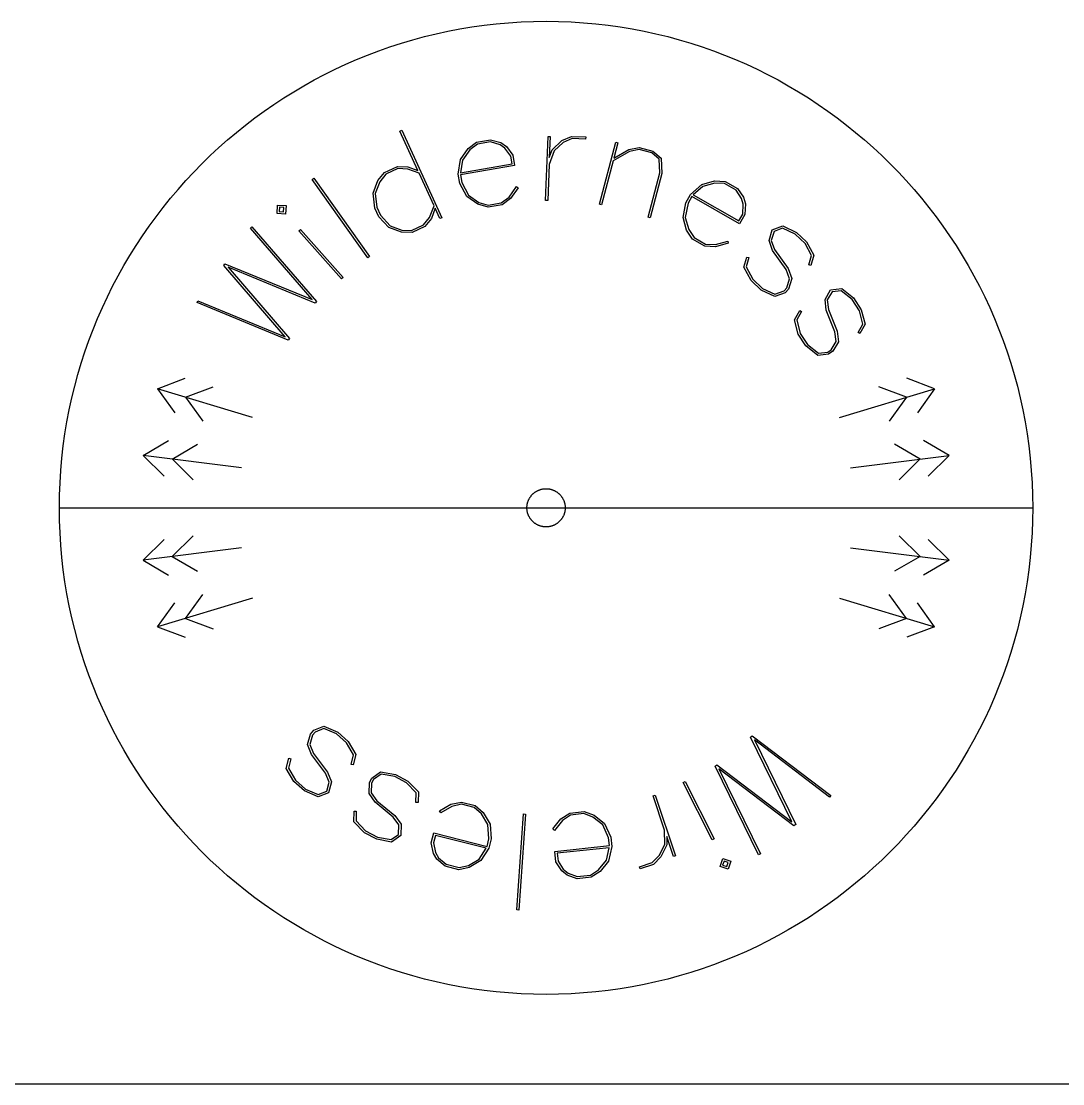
# Model space of a CAD drawing. Extents: x -395 to 418, y -217 to 240.
# Drawn here: x -296.2 to -206.4, y -217 to -125.3 of the extents above; entities that cross this region are included whole.
import ezdxf

# ---------------------------------------------------------------- set-up
doc = ezdxf.new("R2010")
doc.units = 0
doc.layers.add('DEFAULT', color=7, linetype='CONTINUOUS')

# ---------------------------------------------------------------- blocks, each defined once
blk = doc.blocks.new('BLOCK_10')
at = {"layer": 'DEFAULT', "color": 7}
blk.add_line((-395.211, -217.035), (417.789, -217.035), dxfattribs=at)

msp = doc.modelspace()

# ---------------------------------------------------------------- linework, layer by layer
at = {"layer": 'DEFAULT', "color": 5}
for p, q in [((-256.297, -125.657), (-255.242, -125.536)), ((-255.242, -125.536), (-254.179, -125.442)), ((-254.179, -125.442), (-253.109, -125.374)), ((-253.109, -125.374), (-252.031, -125.333)), ((-252.031, -125.333), (-250.947, -125.32)), ((-250.947, -125.32), (-249.863, -125.333)), ((-249.863, -125.333), (-248.786, -125.374)), ((-248.786, -125.374), (-247.716, -125.442)), ((-247.716, -125.442), (-246.653, -125.536)), ((-246.653, -125.536), (-245.598, -125.657)), ((-261.444, -126.642), (-260.433, -126.395)), ((-260.433, -126.395), (-259.412, -126.173)), ((-259.412, -126.173), (-258.382, -125.976)), ((-258.382, -125.976), (-257.344, -125.803)), ((-257.344, -125.803), (-256.297, -125.657)), ((-245.598, -125.657), (-244.551, -125.803)), ((-244.551, -125.803), (-243.513, -125.976)), ((-243.513, -125.976), (-242.483, -126.173)), ((-242.483, -126.173), (-241.462, -126.395)), ((-241.462, -126.395), (-240.451, -126.642)), ((-264.418, -127.526), (-263.437, -127.208)), ((-263.437, -127.208), (-262.445, -126.913)), ((-262.445, -126.913), (-261.444, -126.642)), ((-240.451, -126.642), (-239.449, -126.913)), ((-239.449, -126.913), (-238.458, -127.208)), ((-238.458, -127.208), (-237.477, -127.526)), ((-267.296, -128.62), (-266.348, -128.233)), ((-266.348, -128.233), (-265.388, -127.868)), ((-265.388, -127.868), (-264.418, -127.526)), ((-237.477, -127.526), (-236.506, -127.868)), ((-236.506, -127.868), (-235.547, -128.233)), ((-235.547, -128.233), (-234.599, -128.62)), ((-269.156, -129.461), (-268.232, -129.03)), ((-268.232, -129.03), (-267.296, -128.62)), ((-234.599, -128.62), (-233.663, -129.03)), ((-233.663, -129.03), (-232.739, -129.461)), ((-270.967, -130.389), (-270.068, -129.914)), ((-270.068, -129.914), (-269.156, -129.461)), ((-232.739, -129.461), (-231.827, -129.914)), ((-231.827, -129.914), (-230.928, -130.389)), ((-272.726, -131.4), (-271.853, -130.884)), ((-271.853, -130.884), (-270.967, -130.389)), ((-230.928, -130.389), (-230.042, -130.884)), ((-230.042, -130.884), (-229.169, -131.4)), ((-274.43, -132.492), (-273.585, -131.936)), ((-273.585, -131.936), (-272.726, -131.4)), ((-229.169, -131.4), (-228.31, -131.936)), ((-228.31, -131.936), (-227.465, -132.492)), ((-275.261, -133.068), (-274.43, -132.492)), ((-227.465, -132.492), (-226.634, -133.068)), ((-276.878, -134.278), (-276.077, -133.663)), ((-276.077, -133.663), (-275.261, -133.068)), ((-226.634, -133.068), (-225.818, -133.663)), ((-225.818, -133.663), (-225.017, -134.278)), ((-277.663, -134.91), (-276.878, -134.278)), ((-225.017, -134.278), (-224.231, -134.91)), ((-279.187, -136.23), (-278.433, -135.561)), ((-278.433, -135.561), (-277.663, -134.91)), ((-224.231, -134.91), (-223.462, -135.561)), ((-223.462, -135.561), (-222.708, -136.23)), ((-279.925, -136.917), (-279.187, -136.23)), ((-222.708, -136.23), (-221.97, -136.917)), ((-280.646, -137.621), (-279.925, -136.917)), ((-221.97, -136.917), (-221.249, -137.621)), ((-282.037, -139.08), (-281.35, -138.342)), ((-281.35, -138.342), (-280.646, -137.621)), ((-221.249, -137.621), (-220.545, -138.342)), ((-220.545, -138.342), (-219.858, -139.08)), ((-282.706, -139.834), (-282.037, -139.08)), ((-219.858, -139.08), (-219.189, -139.834)), ((-283.357, -140.604), (-282.706, -139.834)), ((-219.189, -139.834), (-218.538, -140.604)), ((-283.989, -141.389), (-283.357, -140.604)), ((-218.538, -140.604), (-217.905, -141.389)), ((-284.603, -142.19), (-283.989, -141.389)), ((-217.905, -141.389), (-217.291, -142.19)), ((-285.774, -143.837), (-285.199, -143.006)), ((-285.199, -143.006), (-284.603, -142.19)), ((-217.291, -142.19), (-216.696, -143.006)), ((-216.696, -143.006), (-216.12, -143.837)), ((-286.331, -144.682), (-285.774, -143.837)), ((-216.12, -143.837), (-215.564, -144.682)), ((-286.867, -145.541), (-286.331, -144.682)), ((-215.564, -144.682), (-215.028, -145.541)), ((-287.383, -146.414), (-286.867, -145.541)), ((-215.028, -145.541), (-214.512, -146.414)), ((-287.878, -147.3), (-287.383, -146.414)), ((-214.512, -146.414), (-214.017, -147.3)), ((-288.353, -148.199), (-287.878, -147.3)), ((-214.017, -147.3), (-213.542, -148.199)), ((-288.806, -149.111), (-288.353, -148.199)), ((-213.542, -148.199), (-213.089, -149.111)), ((-289.237, -150.035), (-288.806, -149.111)), ((-213.089, -149.111), (-212.658, -150.035)), ((-289.647, -150.971), (-289.237, -150.035)), ((-212.658, -150.035), (-212.248, -150.971)), ((-290.034, -151.919), (-289.647, -150.971)), ((-212.248, -150.971), (-211.861, -151.919)), ((-290.399, -152.879), (-290.034, -151.919)), ((-211.861, -151.919), (-211.496, -152.879)), ((-290.741, -153.849), (-290.399, -152.879)), ((-211.496, -152.879), (-211.154, -153.849)), ((-291.059, -154.83), (-290.741, -153.849)), ((-211.154, -153.849), (-210.836, -154.83)), ((-291.354, -155.822), (-291.059, -154.83)), ((-210.836, -154.83), (-210.541, -155.822)), ((-291.625, -156.823), (-291.354, -155.822)), ((-210.541, -155.822), (-210.27, -156.823)), ((-291.872, -157.834), (-291.625, -156.823)), ((-210.27, -156.823), (-210.023, -157.834)), ((-292.094, -158.855), (-291.872, -157.834)), ((-210.023, -157.834), (-209.801, -158.855)), ((-292.291, -159.885), (-292.094, -158.855)), ((-209.801, -158.855), (-209.603, -159.885)), ((-292.463, -160.923), (-292.291, -159.885)), ((-209.603, -159.885), (-209.431, -160.923)), ((-292.61, -161.97), (-292.463, -160.923)), ((-209.431, -160.923), (-209.285, -161.97)), ((-292.731, -163.025), (-292.61, -161.97)), ((-209.285, -161.97), (-209.164, -163.025)), ((-292.825, -164.088), (-292.731, -163.025)), ((-209.164, -163.025), (-209.07, -164.088)), ((-292.893, -165.158), (-292.825, -164.088)), ((-209.07, -164.088), (-209.002, -165.158)), ((-292.934, -166.235), (-292.893, -165.158)), ((-251.966, -166.021), (-251.935, -165.997)), ((-251.935, -165.997), (-251.903, -165.974)), ((-251.903, -165.974), (-251.87, -165.951)), ((-251.87, -165.951), (-251.837, -165.929)), ((-251.837, -165.929), (-251.803, -165.908)), ((-251.803, -165.908), (-251.769, -165.888)), ((-251.769, -165.888), (-251.734, -165.869)), ((-251.734, -165.869), (-251.699, -165.85)), ((-251.699, -165.85), (-251.663, -165.832)), ((-251.663, -165.832), (-251.626, -165.815)), ((-251.626, -165.815), (-251.59, -165.799)), ((-251.59, -165.799), (-251.552, -165.784)), ((-251.552, -165.784), (-251.515, -165.77)), ((-251.515, -165.77), (-251.477, -165.756)), ((-251.477, -165.756), (-251.438, -165.744)), ((-251.438, -165.744), (-251.399, -165.732)), ((-251.399, -165.732), (-251.36, -165.721)), ((-251.36, -165.721), (-251.32, -165.712)), ((-251.32, -165.712), (-251.28, -165.703)), ((-251.28, -165.703), (-251.239, -165.695)), ((-251.239, -165.695), (-251.199, -165.689)), ((-251.199, -165.689), (-251.158, -165.683)), ((-251.158, -165.683), (-251.116, -165.678)), ((-251.116, -165.678), (-251.074, -165.674)), ((-251.074, -165.674), (-251.032, -165.672)), ((-251.032, -165.672), (-250.99, -165.67)), ((-250.99, -165.67), (-250.947, -165.67)), ((-250.947, -165.67), (-250.905, -165.67)), ((-250.905, -165.67), (-250.862, -165.672)), ((-250.862, -165.672), (-250.82, -165.674)), ((-250.82, -165.674), (-250.779, -165.678)), ((-250.779, -165.678), (-250.737, -165.683)), ((-250.737, -165.683), (-250.696, -165.689)), ((-250.696, -165.689), (-250.655, -165.695)), ((-250.655, -165.695), (-250.615, -165.703)), ((-250.615, -165.703), (-250.575, -165.712)), ((-250.575, -165.712), (-250.535, -165.721)), ((-250.535, -165.721), (-250.496, -165.732)), ((-250.496, -165.732), (-250.457, -165.744)), ((-250.457, -165.744), (-250.418, -165.756)), ((-250.418, -165.756), (-250.38, -165.77)), ((-250.38, -165.77), (-250.342, -165.784)), ((-250.342, -165.784), (-250.305, -165.799)), ((-250.305, -165.799), (-250.268, -165.815)), ((-250.268, -165.815), (-250.232, -165.832)), ((-250.232, -165.832), (-250.196, -165.85)), ((-250.196, -165.85), (-250.161, -165.869)), ((-250.161, -165.869), (-250.126, -165.888)), ((-250.126, -165.888), (-250.092, -165.908)), ((-250.092, -165.908), (-250.058, -165.929)), ((-250.058, -165.929), (-250.025, -165.951)), ((-250.025, -165.951), (-249.992, -165.974)), ((-249.992, -165.974), (-249.96, -165.997)), ((-249.96, -165.997), (-249.929, -166.021)), ((-209.002, -165.158), (-208.961, -166.235)), ((-292.947, -167.32), (-292.934, -166.235)), ((-252.555, -166.947), (-252.545, -166.907)), ((-252.545, -166.907), (-252.535, -166.868)), ((-252.535, -166.868), (-252.523, -166.829)), ((-252.523, -166.829), (-252.511, -166.79)), ((-252.511, -166.79), (-252.497, -166.752)), ((-252.497, -166.752), (-252.483, -166.715)), ((-252.483, -166.715), (-252.468, -166.677)), ((-252.468, -166.677), (-252.452, -166.64)), ((-252.452, -166.64), (-252.435, -166.604)), ((-252.435, -166.604), (-252.417, -166.568)), ((-252.417, -166.568), (-252.398, -166.533)), ((-252.398, -166.533), (-252.379, -166.498)), ((-252.379, -166.498), (-252.359, -166.464)), ((-252.359, -166.464), (-252.337, -166.43)), ((-252.337, -166.43), (-252.316, -166.397)), ((-252.316, -166.397), (-252.293, -166.364)), ((-252.293, -166.364), (-252.27, -166.332)), ((-252.27, -166.332), (-252.245, -166.301)), ((-252.245, -166.301), (-252.221, -166.27)), ((-252.221, -166.27), (-252.195, -166.24)), ((-252.195, -166.24), (-252.169, -166.21)), ((-252.169, -166.21), (-252.142, -166.181)), ((-252.142, -166.181), (-252.114, -166.153)), ((-252.114, -166.153), (-252.086, -166.125)), ((-252.086, -166.125), (-252.057, -166.098)), ((-252.057, -166.098), (-252.027, -166.072)), ((-252.027, -166.072), (-251.997, -166.046)), ((-251.997, -166.046), (-251.966, -166.021)), ((-249.929, -166.021), (-249.898, -166.046)), ((-249.898, -166.046), (-249.868, -166.072)), ((-249.868, -166.072), (-249.838, -166.098)), ((-249.838, -166.098), (-249.809, -166.125)), ((-249.809, -166.125), (-249.781, -166.153)), ((-249.781, -166.153), (-249.753, -166.181)), ((-249.753, -166.181), (-249.726, -166.21)), ((-249.726, -166.21), (-249.7, -166.24)), ((-249.7, -166.24), (-249.674, -166.27)), ((-249.674, -166.27), (-249.649, -166.301)), ((-249.649, -166.301), (-249.625, -166.332)), ((-249.625, -166.332), (-249.602, -166.364)), ((-249.602, -166.364), (-249.579, -166.397)), ((-249.579, -166.397), (-249.557, -166.43)), ((-249.557, -166.43), (-249.536, -166.464)), ((-249.536, -166.464), (-249.516, -166.498)), ((-249.516, -166.498), (-249.497, -166.533)), ((-249.497, -166.533), (-249.478, -166.568)), ((-249.478, -166.568), (-249.46, -166.604)), ((-249.46, -166.604), (-249.443, -166.64)), ((-249.443, -166.64), (-249.427, -166.677)), ((-249.427, -166.677), (-249.412, -166.715)), ((-249.412, -166.715), (-249.398, -166.752)), ((-249.398, -166.752), (-249.384, -166.79)), ((-249.384, -166.79), (-249.372, -166.829)), ((-249.372, -166.829), (-249.36, -166.868)), ((-249.36, -166.868), (-249.349, -166.907)), ((-249.349, -166.907), (-249.34, -166.947)), ((-208.961, -166.235), (-208.947, -167.32)), ((-292.947, -167.32), (-208.947, -167.32)), ((-292.934, -168.404), (-292.947, -167.32)), ((-252.597, -167.277), (-252.595, -167.235)), ((-252.597, -167.32), (-252.597, -167.277)), ((-252.597, -167.362), (-252.597, -167.32)), ((-252.595, -167.404), (-252.597, -167.362)), ((-252.595, -167.235), (-252.593, -167.193)), ((-252.593, -167.446), (-252.595, -167.404)), ((-252.593, -167.193), (-252.589, -167.151)), ((-252.589, -167.488), (-252.593, -167.446)), ((-252.589, -167.151), (-252.584, -167.109)), ((-252.584, -167.53), (-252.589, -167.488)), ((-252.584, -167.109), (-252.578, -167.068)), ((-252.578, -167.571), (-252.584, -167.53)), ((-252.578, -167.068), (-252.572, -167.027)), ((-252.572, -167.612), (-252.578, -167.571)), ((-252.572, -167.027), (-252.564, -166.987)), ((-252.564, -167.652), (-252.572, -167.612)), ((-252.564, -166.987), (-252.555, -166.947)), ((-252.555, -167.692), (-252.564, -167.652)), ((-252.545, -167.732), (-252.555, -167.692)), ((-252.535, -167.771), (-252.545, -167.732)), ((-252.523, -167.81), (-252.535, -167.771)), ((-252.511, -167.849), (-252.523, -167.81)), ((-249.372, -167.81), (-249.384, -167.849)), ((-249.36, -167.771), (-249.372, -167.81)), ((-249.349, -167.732), (-249.36, -167.771)), ((-249.34, -167.692), (-249.349, -167.732)), ((-249.34, -166.947), (-249.331, -166.987)), ((-249.331, -167.652), (-249.34, -167.692)), ((-249.331, -166.987), (-249.323, -167.027)), ((-249.323, -167.612), (-249.331, -167.652)), ((-249.323, -167.027), (-249.316, -167.068)), ((-249.316, -167.571), (-249.323, -167.612)), ((-249.316, -167.068), (-249.311, -167.109)), ((-249.311, -167.53), (-249.316, -167.571)), ((-249.311, -167.109), (-249.306, -167.151)), ((-249.306, -167.488), (-249.311, -167.53)), ((-249.306, -167.151), (-249.302, -167.193)), ((-249.302, -167.446), (-249.306, -167.488)), ((-249.302, -167.193), (-249.3, -167.235)), ((-249.3, -167.404), (-249.302, -167.446)), ((-249.3, -167.235), (-249.298, -167.277)), ((-249.298, -167.362), (-249.3, -167.404)), ((-249.298, -167.277), (-249.297, -167.32)), ((-249.297, -167.32), (-249.298, -167.362)), ((-208.947, -167.32), (-208.961, -168.404)), ((-292.893, -169.481), (-292.934, -168.404)), ((-252.497, -167.887), (-252.511, -167.849)), ((-252.483, -167.925), (-252.497, -167.887)), ((-252.468, -167.962), (-252.483, -167.925)), ((-252.452, -167.999), (-252.468, -167.962)), ((-252.435, -168.035), (-252.452, -167.999)), ((-252.417, -168.071), (-252.435, -168.035)), ((-252.398, -168.106), (-252.417, -168.071)), ((-252.379, -168.141), (-252.398, -168.106)), ((-252.359, -168.175), (-252.379, -168.141)), ((-252.337, -168.209), (-252.359, -168.175)), ((-252.316, -168.242), (-252.337, -168.209)), ((-252.293, -168.275), (-252.316, -168.242)), ((-252.27, -168.307), (-252.293, -168.275)), ((-252.245, -168.338), (-252.27, -168.307)), ((-252.221, -168.369), (-252.245, -168.338)), ((-252.195, -168.399), (-252.221, -168.369)), ((-252.169, -168.429), (-252.195, -168.399)), ((-252.142, -168.458), (-252.169, -168.429)), ((-252.114, -168.486), (-252.142, -168.458)), ((-252.086, -168.514), (-252.114, -168.486)), ((-252.057, -168.541), (-252.086, -168.514)), ((-252.027, -168.567), (-252.057, -168.541)), ((-251.997, -168.593), (-252.027, -168.567)), ((-251.966, -168.618), (-251.997, -168.593)), ((-251.935, -168.642), (-251.966, -168.618)), ((-251.903, -168.665), (-251.935, -168.642)), ((-251.87, -168.688), (-251.903, -168.665)), ((-251.837, -168.71), (-251.87, -168.688)), ((-251.803, -168.731), (-251.837, -168.71)), ((-251.769, -168.751), (-251.803, -168.731)), ((-251.734, -168.77), (-251.769, -168.751)), ((-250.126, -168.751), (-250.161, -168.77)), ((-250.092, -168.731), (-250.126, -168.751)), ((-250.058, -168.71), (-250.092, -168.731)), ((-250.025, -168.688), (-250.058, -168.71)), ((-249.992, -168.665), (-250.025, -168.688)), ((-249.96, -168.642), (-249.992, -168.665)), ((-249.929, -168.618), (-249.96, -168.642)), ((-249.898, -168.593), (-249.929, -168.618)), ((-249.868, -168.567), (-249.898, -168.593)), ((-249.838, -168.541), (-249.868, -168.567)), ((-249.809, -168.514), (-249.838, -168.541)), ((-249.781, -168.486), (-249.809, -168.514)), ((-249.753, -168.458), (-249.781, -168.486)), ((-249.726, -168.429), (-249.753, -168.458)), ((-249.7, -168.399), (-249.726, -168.429)), ((-249.674, -168.369), (-249.7, -168.399)), ((-249.649, -168.338), (-249.674, -168.369)), ((-249.625, -168.307), (-249.649, -168.338)), ((-249.602, -168.275), (-249.625, -168.307)), ((-249.579, -168.242), (-249.602, -168.275)), ((-249.557, -168.209), (-249.579, -168.242)), ((-249.536, -168.175), (-249.557, -168.209)), ((-249.516, -168.141), (-249.536, -168.175)), ((-249.497, -168.106), (-249.516, -168.141)), ((-249.478, -168.071), (-249.497, -168.106)), ((-249.46, -168.035), (-249.478, -168.071)), ((-249.443, -167.999), (-249.46, -168.035)), ((-249.427, -167.962), (-249.443, -167.999)), ((-249.412, -167.925), (-249.427, -167.962)), ((-249.398, -167.887), (-249.412, -167.925)), ((-249.384, -167.849), (-249.398, -167.887)), ((-208.961, -168.404), (-209.002, -169.481)), ((-292.825, -170.551), (-292.893, -169.481)), ((-251.699, -168.789), (-251.734, -168.77)), ((-251.663, -168.807), (-251.699, -168.789)), ((-251.626, -168.824), (-251.663, -168.807)), ((-251.59, -168.84), (-251.626, -168.824)), ((-251.552, -168.855), (-251.59, -168.84)), ((-251.515, -168.869), (-251.552, -168.855)), ((-251.477, -168.883), (-251.515, -168.869)), ((-251.438, -168.895), (-251.477, -168.883)), ((-251.399, -168.907), (-251.438, -168.895)), ((-251.36, -168.918), (-251.399, -168.907)), ((-251.32, -168.927), (-251.36, -168.918)), ((-251.28, -168.936), (-251.32, -168.927)), ((-251.239, -168.944), (-251.28, -168.936)), ((-251.199, -168.951), (-251.239, -168.944)), ((-251.158, -168.956), (-251.199, -168.951)), ((-251.116, -168.961), (-251.158, -168.956)), ((-251.074, -168.965), (-251.116, -168.961)), ((-251.032, -168.967), (-251.074, -168.965)), ((-250.99, -168.969), (-251.032, -168.967)), ((-250.947, -168.97), (-250.99, -168.969)), ((-250.905, -168.969), (-250.947, -168.97)), ((-250.862, -168.967), (-250.905, -168.969)), ((-250.82, -168.965), (-250.862, -168.967)), ((-250.779, -168.961), (-250.82, -168.965)), ((-250.737, -168.956), (-250.779, -168.961)), ((-250.696, -168.951), (-250.737, -168.956)), ((-250.655, -168.944), (-250.696, -168.951)), ((-250.615, -168.936), (-250.655, -168.944)), ((-250.575, -168.927), (-250.615, -168.936)), ((-250.535, -168.918), (-250.575, -168.927)), ((-250.496, -168.907), (-250.535, -168.918)), ((-250.457, -168.895), (-250.496, -168.907)), ((-250.418, -168.883), (-250.457, -168.895)), ((-250.38, -168.869), (-250.418, -168.883)), ((-250.342, -168.855), (-250.38, -168.869)), ((-250.305, -168.84), (-250.342, -168.855)), ((-250.268, -168.824), (-250.305, -168.84)), ((-250.232, -168.807), (-250.268, -168.824)), ((-250.196, -168.789), (-250.232, -168.807)), ((-250.161, -168.77), (-250.196, -168.789)), ((-209.002, -169.481), (-209.07, -170.551)), ((-292.731, -171.614), (-292.825, -170.551)), ((-209.07, -170.551), (-209.164, -171.614)), ((-292.61, -172.669), (-292.731, -171.614)), ((-209.164, -171.614), (-209.285, -172.669)), ((-292.463, -173.716), (-292.61, -172.669)), ((-209.285, -172.669), (-209.431, -173.716)), ((-292.291, -174.754), (-292.463, -173.716)), ((-209.431, -173.716), (-209.603, -174.754)), ((-292.094, -175.784), (-292.291, -174.754)), ((-209.603, -174.754), (-209.801, -175.784)), ((-291.872, -176.805), (-292.094, -175.784)), ((-209.801, -175.784), (-210.023, -176.805)), ((-291.625, -177.816), (-291.872, -176.805)), ((-210.023, -176.805), (-210.27, -177.816)), ((-291.354, -178.818), (-291.625, -177.816)), ((-210.27, -177.816), (-210.541, -178.818)), ((-291.059, -179.809), (-291.354, -178.818)), ((-210.541, -178.818), (-210.836, -179.809)), ((-290.741, -180.79), (-291.059, -179.809)), ((-210.836, -179.809), (-211.154, -180.79)), ((-290.399, -181.761), (-290.741, -180.79)), ((-211.154, -180.79), (-211.496, -181.761)), ((-290.034, -182.72), (-290.399, -181.761)), ((-211.496, -181.761), (-211.861, -182.72)), ((-289.647, -183.668), (-290.034, -182.72)), ((-211.861, -182.72), (-212.248, -183.668)), ((-289.237, -184.604), (-289.647, -183.668)), ((-212.248, -183.668), (-212.658, -184.604)), ((-288.806, -185.528), (-289.237, -184.604)), ((-212.658, -184.604), (-213.089, -185.528)), ((-288.353, -186.44), (-288.806, -185.528)), ((-213.089, -185.528), (-213.542, -186.44)), ((-287.878, -187.339), (-288.353, -186.44)), ((-213.542, -186.44), (-214.017, -187.339)), ((-287.383, -188.225), (-287.878, -187.339)), ((-214.017, -187.339), (-214.512, -188.225)), ((-286.867, -189.098), (-287.383, -188.225)), ((-214.512, -188.225), (-215.028, -189.098)), ((-286.331, -189.957), (-286.867, -189.098)), ((-215.028, -189.098), (-215.564, -189.957)), ((-285.774, -190.802), (-286.331, -189.957)), ((-215.564, -189.957), (-216.12, -190.802)), ((-285.199, -191.633), (-285.774, -190.802)), ((-284.603, -192.449), (-285.199, -191.633)), ((-216.696, -191.633), (-217.291, -192.449)), ((-216.12, -190.802), (-216.696, -191.633)), ((-283.989, -193.25), (-284.603, -192.449)), ((-217.291, -192.449), (-217.905, -193.25)), ((-283.357, -194.035), (-283.989, -193.25)), ((-217.905, -193.25), (-218.538, -194.035)), ((-282.706, -194.805), (-283.357, -194.035)), ((-218.538, -194.035), (-219.189, -194.805)), ((-282.037, -195.559), (-282.706, -194.805)), ((-219.189, -194.805), (-219.858, -195.559)), ((-281.35, -196.297), (-282.037, -195.559)), ((-219.858, -195.559), (-220.545, -196.297)), ((-280.646, -197.018), (-281.35, -196.297)), ((-279.925, -197.722), (-280.646, -197.018)), ((-221.249, -197.018), (-221.97, -197.722)), ((-220.545, -196.297), (-221.249, -197.018)), ((-279.187, -198.409), (-279.925, -197.722)), ((-221.97, -197.722), (-222.708, -198.409)), ((-278.433, -199.078), (-279.187, -198.409)), ((-222.708, -198.409), (-223.462, -199.078)), ((-277.663, -199.729), (-278.433, -199.078)), ((-276.878, -200.362), (-277.663, -199.729)), ((-224.231, -199.729), (-225.017, -200.362)), ((-223.462, -199.078), (-224.231, -199.729)), ((-276.077, -200.976), (-276.878, -200.362)), ((-225.017, -200.362), (-225.818, -200.976)), ((-275.261, -201.571), (-276.077, -200.976)), ((-274.43, -202.147), (-275.261, -201.571)), ((-226.634, -201.571), (-227.465, -202.147)), ((-225.818, -200.976), (-226.634, -201.571)), ((-273.585, -202.703), (-274.43, -202.147)), ((-227.465, -202.147), (-228.31, -202.703)), ((-272.726, -203.239), (-273.585, -202.703)), ((-271.853, -203.755), (-272.726, -203.239)), ((-229.169, -203.239), (-230.042, -203.755)), ((-228.31, -202.703), (-229.169, -203.239)), ((-270.967, -204.25), (-271.853, -203.755)), ((-270.068, -204.725), (-270.967, -204.25)), ((-230.928, -204.25), (-231.827, -204.725)), ((-230.042, -203.755), (-230.928, -204.25)), ((-269.156, -205.178), (-270.068, -204.725)), ((-268.232, -205.609), (-269.156, -205.178)), ((-232.739, -205.178), (-233.663, -205.609)), ((-231.827, -204.725), (-232.739, -205.178)), ((-267.296, -206.019), (-268.232, -205.609)), ((-266.348, -206.406), (-267.296, -206.019)), ((-234.599, -206.019), (-235.547, -206.406)), ((-233.663, -205.609), (-234.599, -206.019)), ((-265.388, -206.771), (-266.348, -206.406)), ((-264.418, -207.113), (-265.388, -206.771)), ((-263.437, -207.431), (-264.418, -207.113)), ((-237.477, -207.113), (-238.458, -207.431)), ((-236.506, -206.771), (-237.477, -207.113)), ((-235.547, -206.406), (-236.506, -206.771)), ((-262.445, -207.726), (-263.437, -207.431)), ((-261.444, -207.997), (-262.445, -207.726)), ((-260.433, -208.244), (-261.444, -207.997)), ((-240.451, -207.997), (-241.462, -208.244)), ((-239.449, -207.726), (-240.451, -207.997)), ((-238.458, -207.431), (-239.449, -207.726)), ((-259.412, -208.466), (-260.433, -208.244)), ((-258.382, -208.664), (-259.412, -208.466)), ((-257.344, -208.836), (-258.382, -208.664)), ((-256.297, -208.982), (-257.344, -208.836)), ((-255.242, -209.103), (-256.297, -208.982)), ((-254.179, -209.197), (-255.242, -209.103)), ((-246.653, -209.103), (-247.716, -209.197)), ((-245.598, -208.982), (-246.653, -209.103)), ((-244.551, -208.836), (-245.598, -208.982)), ((-243.513, -208.664), (-244.551, -208.836)), ((-242.483, -208.466), (-243.513, -208.664)), ((-241.462, -208.244), (-242.483, -208.466)), ((-253.109, -209.265), (-254.179, -209.197)), ((-252.031, -209.306), (-253.109, -209.265)), ((-250.947, -209.32), (-252.031, -209.306)), ((-249.863, -209.306), (-250.947, -209.32)), ((-248.786, -209.265), (-249.863, -209.306)), ((-247.716, -209.197), (-248.786, -209.265))]:
    msp.add_line(p, q, dxfattribs=at)
at = {"layer": 'DEFAULT', "color": 1}
for p, q in [((-263.563, -134.81), (-263.397, -134.734)), ((-262.004, -138.207), (-263.563, -134.81)), ((-263.397, -134.734), (-259.935, -142.279)), ((-256.938, -135.755), (-255.728, -135.543)), ((-255.738, -135.729), (-256.878, -135.929)), ((-254.92, -135.983), (-255.738, -135.729)), ((-255.728, -135.543), (-254.849, -135.797)), ((-250.989, -140.797), (-250.779, -135.267)), ((-250.779, -135.267), (-250.598, -135.274)), ((-250.598, -135.274), (-250.667, -137.092)), ((-250.421, -136.422), (-249.574, -135.627)), ((-249.574, -135.627), (-248.738, -135.256)), ((-248.703, -135.44), (-249.466, -135.79)), ((-248.738, -135.256), (-247.526, -135.302)), ((-247.533, -135.484), (-248.703, -135.44)), ((-247.526, -135.302), (-247.533, -135.484)), ((-258.339, -137.248), (-257.683, -136.294)), ((-257.539, -136.428), (-258.171, -137.307)), ((-257.683, -136.294), (-256.938, -135.755)), ((-256.878, -135.929), (-257.539, -136.428)), ((-254.492, -136.283), (-254.92, -135.983)), ((-254.849, -135.797), (-254.364, -136.137)), ((-253.991, -136.959), (-254.492, -136.283)), ((-254.364, -136.137), (-253.82, -136.881)), ((-250.261, -136.514), (-250.689, -137.679)), ((-250.667, -137.092), (-250.421, -136.422)), ((-249.466, -135.79), (-250.261, -136.514)), ((-246.338, -141.119), (-244.919, -135.769)), ((-243.747, -136.569), (-245.158, -137.379)), ((-244.743, -135.816), (-245.094, -137.137)), ((-245.094, -137.137), (-243.817, -136.387)), ((-244.919, -135.769), (-244.743, -135.816)), ((-243.817, -136.387), (-242.92, -136.208)), ((-242.926, -136.395), (-243.747, -136.569)), ((-241.814, -136.69), (-242.926, -136.395)), ((-242.92, -136.208), (-241.726, -136.525)), ((-241.726, -136.525), (-241.017, -137.141)), ((-258.53, -138.519), (-258.339, -137.248)), ((-258.171, -137.307), (-258.332, -138.406)), ((-253.874, -137.624), (-253.991, -136.959)), ((-253.82, -136.881), (-253.664, -137.772)), ((-245.158, -137.379), (-246.162, -141.165)), ((-241.199, -137.238), (-241.814, -136.69)), ((-241.121, -138.414), (-241.199, -137.238)), ((-241.017, -137.141), (-240.942, -138.449)), ((-265.479, -139.08), (-264.895, -138.369)), ((-264.895, -138.369), (-263.778, -137.856)), ((-263.741, -138.039), (-264.778, -138.516)), ((-263.778, -137.856), (-262.864, -137.88)), ((-262.885, -138.078), (-263.741, -138.039)), ((-261.899, -138.435), (-262.885, -138.078)), ((-262.864, -137.88), (-262.004, -138.207)), ((-260.612, -141.239), (-261.899, -138.435)), ((-253.664, -137.772), (-258.333, -138.59)), ((-258.332, -138.406), (-253.874, -137.624)), ((-250.689, -137.679), (-250.807, -140.804)), ((-242.134, -142.234), (-241.121, -138.414)), ((-240.942, -138.449), (-241.959, -142.28)), ((-271.136, -138.969), (-270.988, -138.863)), ((-266.334, -145.74), (-271.136, -138.969)), ((-270.988, -138.863), (-266.186, -145.635)), ((-265.871, -140.169), (-265.479, -139.08)), ((-265.305, -139.179), (-265.695, -140.182)), ((-264.778, -138.516), (-265.305, -139.179)), ((-258.389, -139.322), (-258.53, -138.519)), ((-257.777, -140.452), (-258.389, -139.322)), ((-258.333, -138.59), (-258.218, -139.245)), ((-258.218, -139.245), (-257.631, -140.339)), ((-237.515, -139.418), (-236.402, -139.099)), ((-236.376, -139.293), (-237.422, -139.57)), ((-236.402, -139.099), (-235.485, -139.156)), ((-235.549, -139.329), (-236.376, -139.293)), ((-234.542, -139.9), (-235.549, -139.329)), ((-235.485, -139.156), (-234.415, -139.763)), ((-265.733, -141.446), (-265.871, -140.169)), ((-265.695, -140.182), (-265.564, -141.379)), ((-254.139, -140.491), (-253.508, -139.586)), ((-253.348, -139.697), (-254.003, -140.624)), ((-253.508, -139.586), (-253.348, -139.697)), ((-238.873, -140.986), (-238.471, -140.277)), ((-238.471, -140.277), (-237.515, -139.418)), ((-237.422, -139.57), (-238.246, -140.316)), ((-238.246, -140.316), (-234.309, -142.548)), ((-234.072, -140.616), (-234.542, -139.9)), ((-234.415, -139.763), (-233.899, -140.518)), ((-274.161, -141.921), (-274.118, -141.189)), ((-274.118, -141.189), (-273.386, -141.233)), ((-273.386, -141.233), (-273.43, -141.964)), ((-260.996, -142.254), (-260.612, -141.239)), ((-256.837, -141.121), (-257.777, -140.452)), ((-257.631, -140.339), (-256.738, -140.954)), ((-255.952, -141.38), (-256.837, -141.121)), ((-256.738, -140.954), (-255.942, -141.193)), ((-254.741, -141.167), (-255.952, -141.38)), ((-255.942, -141.193), (-254.817, -140.996)), ((-254.817, -140.996), (-254.139, -140.491)), ((-254.003, -140.624), (-254.741, -141.167)), ((-250.807, -140.804), (-250.989, -140.797)), ((-246.162, -141.165), (-246.338, -141.119)), ((-239.119, -142.247), (-238.873, -140.986)), ((-238.692, -141.036), (-238.935, -142.252)), ((-238.364, -140.457), (-238.692, -141.036)), ((-234.241, -142.796), (-238.364, -140.457)), ((-233.933, -141.12), (-234.072, -140.616)), ((-233.976, -141.96), (-233.933, -141.12)), ((-233.899, -140.518), (-233.742, -141.089)), ((-233.742, -141.089), (-233.795, -142.009)), ((-273.43, -141.964), (-274.161, -141.921)), ((-273.952, -141.376), (-273.975, -141.756)), ((-273.975, -141.756), (-273.595, -141.779)), ((-273.572, -141.398), (-273.952, -141.376)), ((-273.595, -141.779), (-273.572, -141.398)), ((-265.393, -142.188), (-265.733, -141.446)), ((-265.564, -141.379), (-265.247, -142.07)), ((-265.247, -142.07), (-264.402, -142.979)), ((-260.507, -141.468), (-260.82, -142.334)), ((-260.101, -142.355), (-260.507, -141.468)), ((-234.309, -142.548), (-233.976, -141.96)), ((-233.795, -142.009), (-234.241, -142.796)), ((-276.468, -143.177), (-276.329, -143.059)), ((-276.329, -143.059), (-270.771, -149.504)), ((-264.514, -143.125), (-265.393, -142.188)), ((-264.402, -142.979), (-263.381, -143.348)), ((-262.551, -143.376), (-261.522, -142.904)), ((-261.396, -143.047), (-262.513, -143.559)), ((-261.522, -142.904), (-260.996, -142.254)), ((-260.82, -142.334), (-261.396, -143.047)), ((-259.935, -142.279), (-260.101, -142.355)), ((-241.959, -142.28), (-242.134, -142.234)), ((-238.82, -143.361), (-239.119, -142.247)), ((-238.935, -142.252), (-238.637, -143.296)), ((-231.429, -143.323), (-230.519, -142.984)), ((-230.519, -142.984), (-229.341, -143.542)), ((-271.145, -149.35), (-276.468, -143.177)), ((-272.271, -143.412), (-272.134, -143.291)), ((-268.597, -147.551), (-272.271, -143.412)), ((-272.134, -143.291), (-268.461, -147.43)), ((-263.435, -143.533), (-264.514, -143.125)), ((-262.513, -143.559), (-263.435, -143.533)), ((-263.381, -143.348), (-262.551, -143.376)), ((-238.302, -144.124), (-238.82, -143.361)), ((-238.637, -143.296), (-238.175, -143.987)), ((-238.175, -143.987), (-237.182, -144.55)), ((-231.707, -144.244), (-231.429, -143.323)), ((-231.275, -143.461), (-231.515, -144.238)), ((-230.531, -143.195), (-231.275, -143.461)), ((-229.444, -143.695), (-230.531, -143.195)), ((-228.595, -144.496), (-229.444, -143.695)), ((-229.341, -143.542), (-228.462, -144.371)), ((-237.232, -144.73), (-238.302, -144.124)), ((-236.317, -144.781), (-237.232, -144.73)), ((-237.182, -144.55), (-236.337, -144.592)), ((-236.337, -144.592), (-235.274, -144.294)), ((-235.222, -144.482), (-236.317, -144.781)), ((-235.274, -144.294), (-235.222, -144.482)), ((-231.397, -145.112), (-231.707, -144.244)), ((-231.515, -144.238), (-231.223, -145.024)), ((-228.043, -145.547), (-228.595, -144.496)), ((-228.462, -144.371), (-227.832, -145.518)), ((-266.186, -145.635), (-266.334, -145.74)), ((-233.881, -146.549), (-233.614, -145.672)), ((-233.442, -145.711), (-233.68, -146.514)), ((-233.614, -145.672), (-233.442, -145.711)), ((-230.228, -146.752), (-231.397, -145.112)), ((-231.223, -145.024), (-230.053, -146.665)), ((-228.269, -146.357), (-228.043, -145.547)), ((-227.832, -145.518), (-228.099, -146.403)), ((-278.767, -146.398), (-278.657, -146.246)), ((-273.456, -152.55), (-278.767, -146.398)), ((-278.657, -146.246), (-271.145, -149.35)), ((-270.881, -149.656), (-278.395, -146.551)), ((-278.395, -146.551), (-273.082, -152.705)), ((-233.259, -147.697), (-233.881, -146.549)), ((-233.68, -146.514), (-233.113, -147.585)), ((-230.053, -146.665), (-229.738, -147.538)), ((-228.099, -146.403), (-228.269, -146.357)), ((-268.461, -147.43), (-268.597, -147.551)), ((-233.113, -147.585), (-232.271, -148.379)), ((-229.937, -147.542), (-230.228, -146.752)), ((-230.175, -148.339), (-229.937, -147.542)), ((-229.738, -147.538), (-230.012, -148.432)), ((-232.38, -148.526), (-233.259, -147.697)), ((-231.194, -149.083), (-232.38, -148.526)), ((-232.271, -148.379), (-231.191, -148.874)), ((-230.413, -148.593), (-230.175, -148.339)), ((-230.012, -148.432), (-230.315, -148.753)), ((-226.871, -149.341), (-226.388, -148.51)), ((-226.388, -148.51), (-225.424, -148.391)), ((-225.424, -148.391), (-224.407, -149.207)), ((-281.059, -149.611), (-280.994, -149.447)), ((-280.994, -149.447), (-273.456, -152.55)), ((-230.315, -148.753), (-231.194, -149.083)), ((-231.191, -148.874), (-230.413, -148.593)), ((-226.77, -150.258), (-226.871, -149.341)), ((-226.27, -148.68), (-226.683, -149.381)), ((-226.683, -149.381), (-226.581, -150.212)), ((-225.484, -148.594), (-226.27, -148.68)), ((-224.543, -149.332), (-225.484, -148.594)), ((-223.902, -150.307), (-224.543, -149.332)), ((-224.407, -149.207), (-223.744, -150.216)), ((-273.191, -152.857), (-281.059, -149.611)), ((-270.771, -149.504), (-270.881, -149.656)), ((-229.52, -151.081), (-229.058, -150.289)), ((-228.899, -150.367), (-229.317, -151.093)), ((-229.058, -150.289), (-228.899, -150.367)), ((-226.013, -152.124), (-226.77, -150.258)), ((-226.581, -150.212), (-225.823, -152.08)), ((-223.608, -151.458), (-223.902, -150.307)), ((-223.744, -150.216), (-223.397, -151.478)), ((-229.181, -152.341), (-229.52, -151.081)), ((-229.317, -151.093), (-229.012, -152.266)), ((-225.913, -152.96), (-226.013, -152.124)), ((-225.823, -152.08), (-225.719, -153.002)), ((-224.016, -152.194), (-223.608, -151.458)), ((-223.861, -152.278), (-224.016, -152.194)), ((-223.397, -151.478), (-223.861, -152.278)), ((-273.082, -152.705), (-273.191, -152.857)), ((-228.518, -153.351), (-229.181, -152.341)), ((-229.012, -152.266), (-228.377, -153.234)), ((-226.329, -153.681), (-225.913, -152.96)), ((-225.719, -153.002), (-226.192, -153.808)), ((-227.493, -154.168), (-228.518, -153.351)), ((-228.377, -153.234), (-227.442, -153.965)), ((-226.561, -154.051), (-227.493, -154.168)), ((-227.442, -153.965), (-226.62, -153.871)), ((-226.62, -153.871), (-226.329, -153.681)), ((-226.192, -153.808), (-226.561, -154.051)), ((-284.481, -157.039), (-282.091, -156.14)), ((-217.414, -157.039), (-219.804, -156.14)), ((-284.481, -157.039), (-282.991, -159.113)), ((-276.278, -159.523), (-284.481, -157.039)), ((-282.066, -157.779), (-279.676, -156.88)), ((-225.617, -159.523), (-217.414, -157.039)), ((-219.829, -157.779), (-222.219, -156.88)), ((-217.414, -157.039), (-218.904, -159.113)), ((-282.061, -157.763), (-280.571, -159.837)), ((-219.834, -157.763), (-221.324, -159.837)), ((-285.728, -162.798), (-283.523, -161.511)), ((-283.224, -163.124), (-281.018, -161.837)), ((-218.671, -163.124), (-220.877, -161.837)), ((-216.166, -162.798), (-218.372, -161.511)), ((-277.226, -163.873), (-285.728, -162.798)), ((-285.728, -162.798), (-283.913, -164.593)), ((-283.221, -163.106), (-281.406, -164.902)), ((-224.669, -163.873), (-216.166, -162.798)), ((-218.673, -163.106), (-220.489, -164.902)), ((-216.166, -162.798), (-217.982, -164.593)), ((-285.728, -171.841), (-283.913, -170.046)), ((-283.221, -171.533), (-281.406, -169.737)), ((-218.673, -171.533), (-220.489, -169.737)), ((-216.166, -171.841), (-217.982, -170.046)), ((-277.226, -170.766), (-285.728, -171.841)), ((-224.669, -170.766), (-216.166, -171.841)), ((-285.728, -171.841), (-283.523, -173.128)), ((-283.224, -171.515), (-281.018, -172.802)), ((-218.671, -171.515), (-220.877, -172.802)), ((-216.166, -171.841), (-218.372, -173.128)), ((-276.278, -175.116), (-284.481, -177.6)), ((-282.061, -176.876), (-280.571, -174.802)), ((-225.617, -175.116), (-217.414, -177.6)), ((-219.834, -176.876), (-221.324, -174.802)), ((-284.481, -177.6), (-282.991, -175.526)), ((-217.414, -177.6), (-218.904, -175.526)), ((-282.066, -176.86), (-279.676, -177.759)), ((-219.829, -176.86), (-222.219, -177.759)), ((-284.481, -177.6), (-282.091, -178.499)), ((-217.414, -177.6), (-219.804, -178.499)), ((-270.99, -186.52), (-270.121, -186.163)), ((-270.121, -186.163), (-268.918, -186.684)), ((-271.529, -187.752), (-271.283, -186.85)), ((-271.117, -186.937), (-271.331, -187.743)), ((-271.283, -186.85), (-270.99, -186.52)), ((-270.887, -186.678), (-271.117, -186.937)), ((-270.118, -186.372), (-270.887, -186.678)), ((-269.024, -186.834), (-270.118, -186.372)), ((-268.158, -187.602), (-269.024, -186.834)), ((-268.918, -186.684), (-268.015, -187.485)), ((-233.295, -187.115), (-233.151, -186.996)), ((-233.151, -186.996), (-226.371, -192.141)), ((-271.187, -188.615), (-271.529, -187.752)), ((-271.331, -187.743), (-271.016, -188.523)), ((-267.557, -188.654), (-268.158, -187.602)), ((-268.015, -187.485), (-267.358, -188.613)), ((-229.727, -194.42), (-233.295, -187.115)), ((-226.476, -192.283), (-232.973, -187.36)), ((-232.973, -187.36), (-229.406, -194.663)), ((-269.968, -190.22), (-271.187, -188.615)), ((-271.016, -188.523), (-269.797, -190.126)), ((-267.771, -189.465), (-267.557, -188.654)), ((-267.358, -188.613), (-267.597, -189.498)), ((-273.372, -189.83), (-273.133, -188.937)), ((-272.707, -190.957), (-273.372, -189.83)), ((-272.961, -188.978), (-273.163, -189.794)), ((-273.163, -189.794), (-272.578, -190.828)), ((-273.133, -188.937), (-272.961, -188.978)), ((-267.597, -189.498), (-267.771, -189.465)), ((-236.345, -189.62), (-236.201, -189.502)), ((-232.615, -197.27), (-236.345, -189.62)), ((-236.201, -189.502), (-229.727, -194.42)), ((-269.652, -190.996), (-269.968, -190.22)), ((-269.797, -190.126), (-269.461, -190.985)), ((-266.195, -191.041), (-265.987, -190.652)), ((-265.987, -190.652), (-265.224, -190.104)), ((-265.172, -190.306), (-265.849, -190.782)), ((-265.224, -190.104), (-263.933, -190.332)), ((-264.001, -190.502), (-265.172, -190.306)), ((-262.981, -191.048), (-264.001, -190.502)), ((-263.933, -190.332), (-262.869, -190.902)), ((-229.551, -194.782), (-236.023, -189.865)), ((-236.023, -189.865), (-232.451, -197.191)), ((-271.804, -191.758), (-272.707, -190.957)), ((-272.578, -190.828), (-271.705, -191.602)), ((-271.705, -191.602), (-270.604, -192.069)), ((-269.868, -191.78), (-269.652, -190.996)), ((-269.461, -190.985), (-269.709, -191.913)), ((-266.225, -191.976), (-266.195, -191.041)), ((-266.013, -191.087), (-266.035, -191.92)), ((-265.849, -190.782), (-266.013, -191.087)), ((-262.153, -191.933), (-262.981, -191.048)), ((-262.869, -190.902), (-261.968, -191.847)), ((-239.105, -191.033), (-238.943, -190.951)), ((-236.612, -195.974), (-239.105, -191.033)), ((-238.943, -190.951), (-236.45, -195.892)), ((-270.609, -192.28), (-271.804, -191.758)), ((-269.709, -191.913), (-270.609, -192.28)), ((-270.604, -192.069), (-269.868, -191.78)), ((-265.693, -192.736), (-266.225, -191.976)), ((-266.035, -191.92), (-265.547, -192.606)), ((-262.173, -192.771), (-262.153, -191.933)), ((-261.968, -191.847), (-261.996, -192.763)), ((-241.704, -192.178), (-241.532, -192.121)), ((-240.715, -195.145), (-241.704, -192.178)), ((-241.532, -192.121), (-239.78, -197.371)), ((-226.371, -192.141), (-226.476, -192.283)), ((-267.537, -194.424), (-267.511, -193.499)), ((-267.511, -193.499), (-267.335, -193.499)), ((-267.335, -193.499), (-267.342, -194.34)), ((-264.135, -194.014), (-265.693, -192.736)), ((-265.547, -192.606), (-263.99, -193.884)), ((-261.996, -192.763), (-262.173, -192.771)), ((-260.13, -193.489), (-259.154, -192.913)), ((-260.031, -193.657), (-260.13, -193.489)), ((-259.084, -193.09), (-260.031, -193.657)), ((-259.154, -192.913), (-258.257, -192.719)), ((-258.258, -192.907), (-259.084, -193.09)), ((-257.152, -193.188), (-258.258, -192.907)), ((-258.257, -192.719), (-257.066, -193.022)), ((-256.523, -193.732), (-257.152, -193.188)), ((-257.066, -193.022), (-256.365, -193.621)), ((-266.629, -195.366), (-267.537, -194.424)), ((-267.342, -194.34), (-266.533, -195.211)), ((-263.648, -194.696), (-264.135, -194.014)), ((-263.99, -193.884), (-263.464, -194.641)), ((-255.961, -194.66), (-256.523, -193.732)), ((-256.365, -193.621), (-255.782, -194.617)), ((-253.483, -202.029), (-252.906, -193.748)), ((-252.724, -193.761), (-253.302, -202.042)), ((-252.906, -193.748), (-252.724, -193.761)), ((-250.376, -195.039), (-249.662, -194.158)), ((-249.535, -194.3), (-250.224, -195.162)), ((-249.662, -194.158), (-248.889, -193.665)), ((-248.824, -193.841), (-249.535, -194.3)), ((-248.889, -193.665), (-247.667, -193.533)), ((-247.689, -193.718), (-248.824, -193.841)), ((-246.911, -194.009), (-247.689, -193.718)), ((-247.667, -193.533), (-246.801, -193.85)), ((-246.06, -194.682), (-246.911, -194.009)), ((-246.801, -193.85), (-245.907, -194.579)), ((-266.533, -195.211), (-265.505, -195.762)), ((-263.676, -195.509), (-263.648, -194.696)), ((-263.464, -194.641), (-263.491, -195.602)), ((-255.874, -195.898), (-255.961, -194.66)), ((-255.782, -194.617), (-255.686, -195.897)), ((-250.224, -195.162), (-250.376, -195.039)), ((-245.547, -195.812), (-246.06, -194.682)), ((-245.907, -194.579), (-245.371, -195.747)), ((-240.705, -196.386), (-240.715, -195.145)), ((-229.406, -194.663), (-229.551, -194.782)), ((-265.564, -195.936), (-266.629, -195.366)), ((-264.281, -196.167), (-265.564, -195.936)), ((-265.505, -195.762), (-264.325, -195.96)), ((-264.325, -195.96), (-263.676, -195.509)), ((-263.491, -195.602), (-264.281, -196.167)), ((-260.855, -196.251), (-260.632, -195.375)), ((-260.663, -197.153), (-260.855, -196.251)), ((-260.501, -195.596), (-260.667, -196.251)), ((-260.667, -196.251), (-260.486, -197.073)), ((-260.632, -195.375), (-256.037, -196.542)), ((-256.114, -196.71), (-260.501, -195.596)), ((-256.037, -196.542), (-255.874, -195.898)), ((-255.686, -195.897), (-255.887, -196.688)), ((-245.475, -196.473), (-245.547, -195.812)), ((-245.371, -195.747), (-245.283, -196.558)), ((-239.953, -197.428), (-240.528, -195.703)), ((-240.528, -195.703), (-240.523, -196.416)), ((-236.45, -195.892), (-236.612, -195.974)), ((-260.36, -197.662), (-260.663, -197.153)), ((-260.486, -197.073), (-260.219, -197.521)), ((-256.711, -197.647), (-256.114, -196.71)), ((-255.887, -196.688), (-256.582, -197.768)), ((-250.188, -196.982), (-245.475, -196.473)), ((-250.091, -197.88), (-250.188, -196.982)), ((-245.489, -196.657), (-249.988, -197.143)), ((-249.988, -197.143), (-249.916, -197.815)), ((-245.722, -197.744), (-245.489, -196.657)), ((-245.283, -196.558), (-245.558, -197.813)), ((-241.194, -197.344), (-240.705, -196.386)), ((-240.523, -196.416), (-241.035, -197.458)), ((-259.663, -198.254), (-260.36, -197.662)), ((-260.219, -197.521), (-259.577, -198.089)), ((-259.577, -198.089), (-258.455, -198.373)), ((-257.648, -198.189), (-256.711, -197.647)), ((-256.582, -197.768), (-257.571, -198.37)), ((-249.597, -198.659), (-250.091, -197.88)), ((-249.916, -197.815), (-249.46, -198.522)), ((-246.41, -198.579), (-245.722, -197.744)), ((-245.558, -197.813), (-246.275, -198.722)), ((-242.895, -198.311), (-241.785, -197.941)), ((-241.687, -198.1), (-242.837, -198.484)), ((-241.785, -197.941), (-241.194, -197.344)), ((-241.035, -197.458), (-241.687, -198.1)), ((-239.78, -197.371), (-239.953, -197.428)), ((-235.929, -198.283), (-235.699, -197.587)), ((-235.587, -197.809), (-235.707, -198.171)), ((-235.699, -197.587), (-235.003, -197.816)), ((-235.225, -197.928), (-235.587, -197.809)), ((-235.345, -198.29), (-235.225, -197.928)), ((-235.003, -197.816), (-235.232, -198.513)), ((-232.451, -197.191), (-232.615, -197.27)), ((-258.471, -198.557), (-259.663, -198.254)), ((-257.571, -198.37), (-258.471, -198.557)), ((-258.455, -198.373), (-257.648, -198.189)), ((-249.136, -199.03), (-249.597, -198.659)), ((-249.46, -198.522), (-249.053, -198.85)), ((-249.053, -198.85), (-248.254, -199.157)), ((-247.103, -199.033), (-246.41, -198.579)), ((-246.275, -198.722), (-247.054, -199.21)), ((-242.837, -198.484), (-242.895, -198.311)), ((-235.232, -198.513), (-235.929, -198.283)), ((-235.707, -198.171), (-235.345, -198.29)), ((-248.276, -199.342), (-249.136, -199.03)), ((-247.054, -199.21), (-248.276, -199.342)), ((-248.254, -199.157), (-247.103, -199.033)), ((-253.302, -202.042), (-253.483, -202.029))]:
    msp.add_line(p, q, dxfattribs=at)

# ---------------------------------------------------------------- block references
at = {"layer": 'DEFAULT'}
msp.add_blockref('BLOCK_10', (0, 0), dxfattribs=at)

doc.saveas('drawing.dxf')
